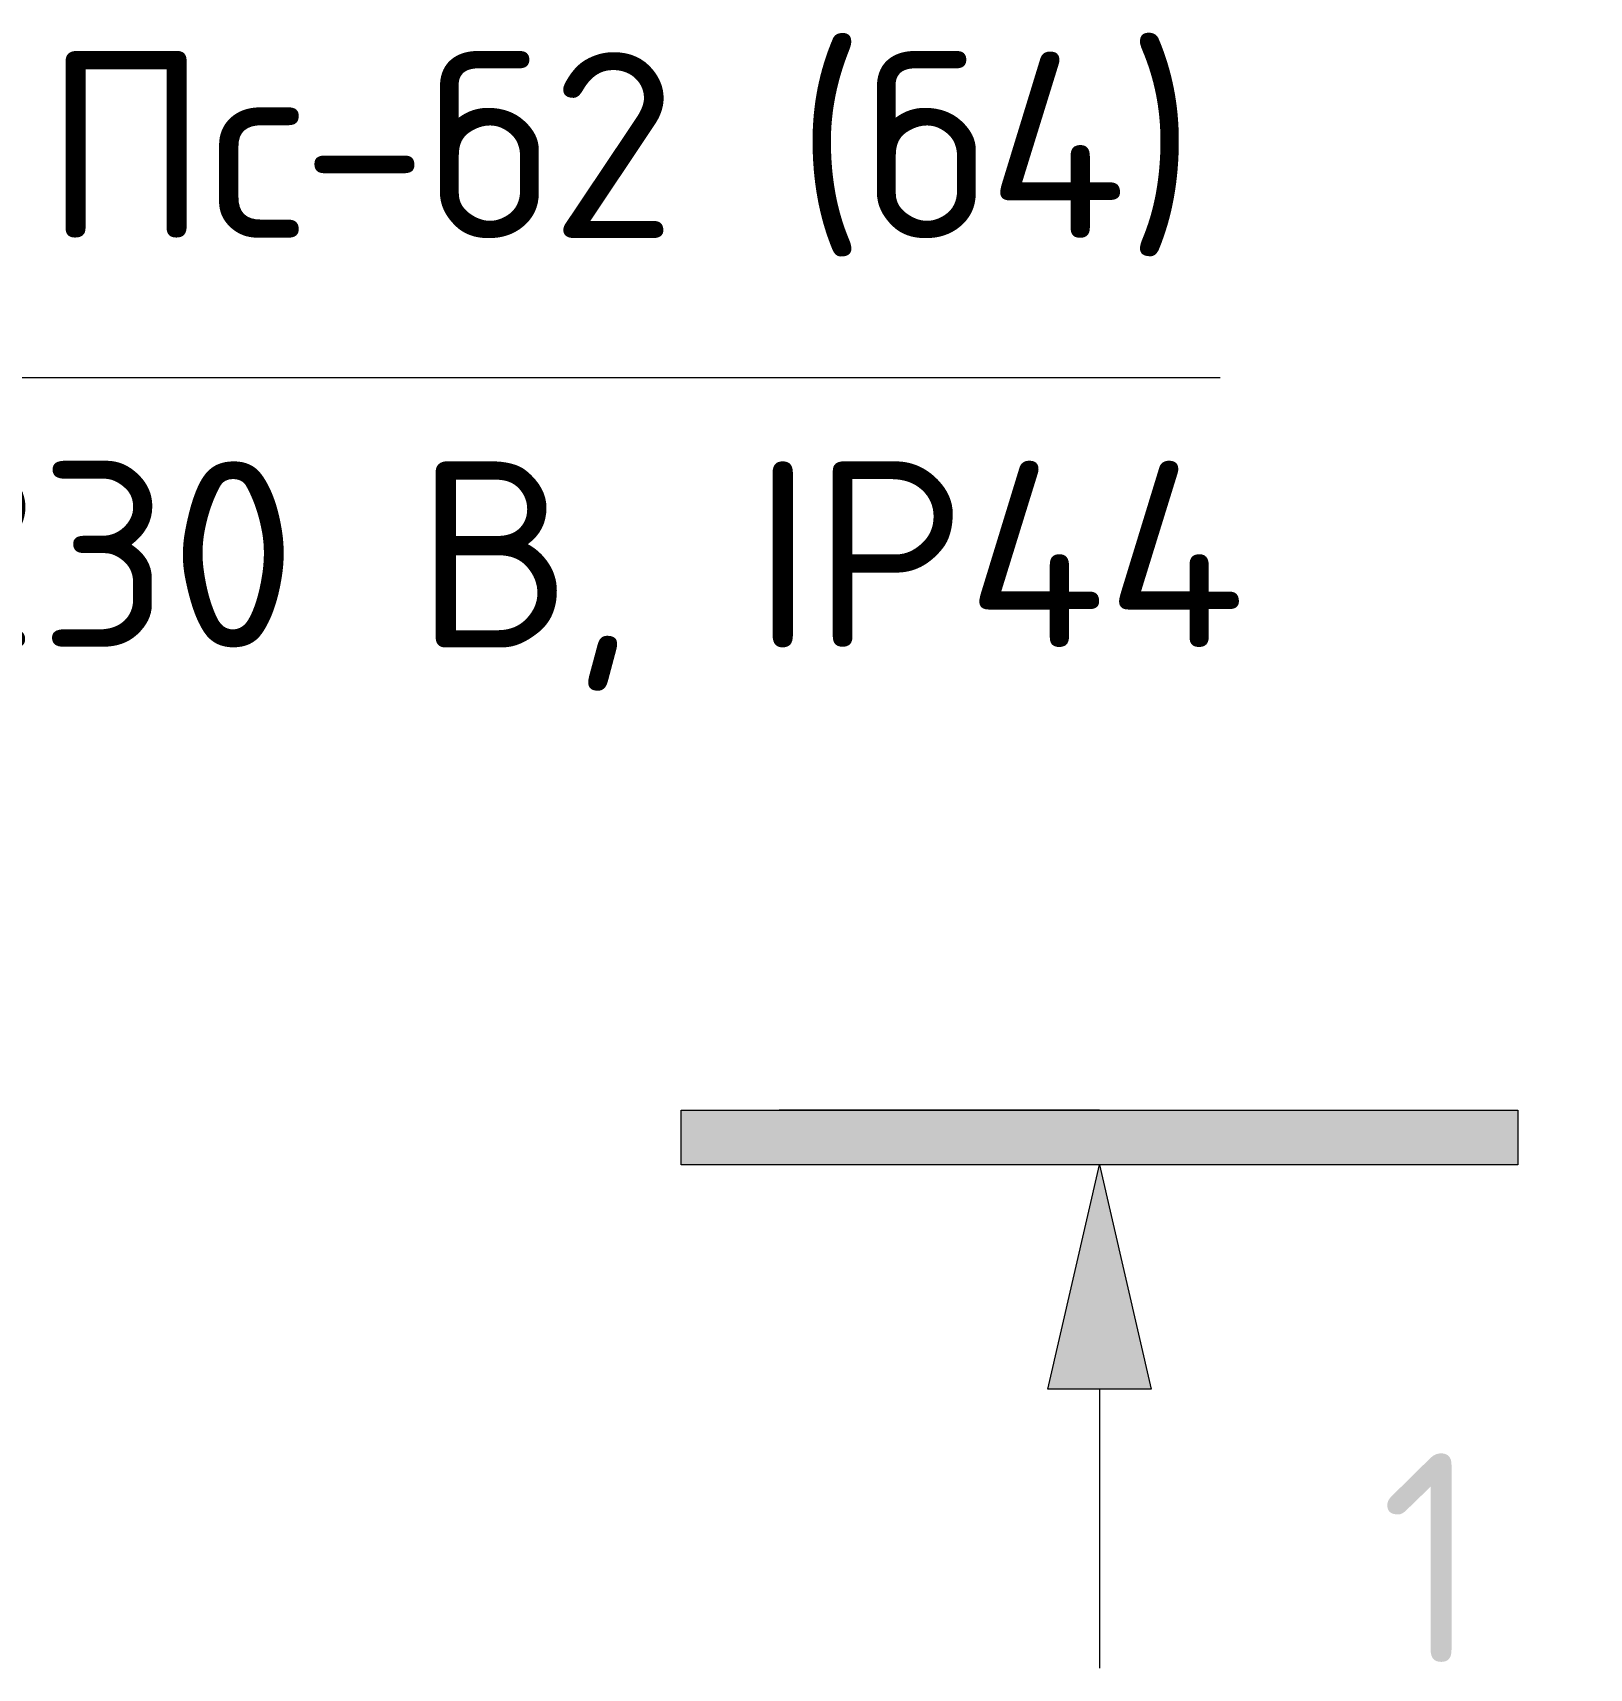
# Model space of a CAD drawing. Header units: millimetres. Extents: x -5016 to 62892, y -6019 to 88916.
# Drawn here: x 16623 to 18297, y 82562 to 84321 of the extents above; entities that cross this region are included whole.
import ezdxf
from ezdxf.enums import TextEntityAlignment as Align

# ---------------------------------------------------------------- set-up
doc = ezdxf.new("R2010")
doc.units = ezdxf.units.MM
for name, color, linetype, lineweight in [('G-ANNO-SYMB', 8, 'Continuous', 13), ('АР_подложка', 8, 'Continuous', 13), ('ОВ_выноски', 7, 'Continuous', 18), ('ОВ_марки', 7, 'Continuous', 18)]:
    doc.layers.add(name, color=color, linetype=linetype, lineweight=lineweight)
doc.styles.add('GOST', font='isocpeur.ttf', dxfattribs={"width": 0.9})
doc.styles.add('GOST Common', font='GOST_Common.ttf', dxfattribs={"height": 300})

# ---------------------------------------------------------------- blocks, each defined once
blk = doc.blocks.new('Разрез - Сверху-1538599-Планировочное решение')
at = {"layer": 'G-ANNO-SYMB', "linetype": 'Continuous'}
for points in [[(-6, 0), (6, 0), (6, -0.784), (-6, -0.784)], [(-0.743, -4), (0, -0.784), (0.743, -4)]]:
    blk.add_hatch(color=256, dxfattribs=at).paths.add_polyline_path(points)
for p, q in [((-6, 0), (-6, -0.784)), ((6, 0), (-6, 0)), ((6, -0.784), (6, 0)), ((-6, -0.784), (6, -0.784)), ((0, -0.784), (-0.743, -4)), ((0.743, -4), (0, -0.784)), ((-0.743, -4), (0.743, -4)), ((0, -4), (0, -8))]:
    blk.add_line(p, q, dxfattribs=at)
blk = doc.blocks.new('АР_bath')
at = {"layer": 'G-ANNO-SYMB', "linetype": 'Continuous'}
blk.add_line((19938.1, 7835.2), (19593.6, 7835.2), dxfattribs=at)
at = {"layer": 'G-ANNO-SYMB', "linetype": 'Continuous', "extrusion": (0, 0, -1), "xscale": 74.99999999999996, "yscale": 74.99999999999996, "zscale": 74.99999999999996}
blk.add_blockref('Разрез - Сверху-1538599-Планировочное решение', (-19938.1, 7835.2), dxfattribs=at)
at = {"layer": 'G-ANNO-SYMB', "linetype": 'Continuous', "insert": (20240, 7466.3), "char_height": 225, "width": 144.304, "attachment_point": 1, "style": 'GOST Common', "bg_fill": 3, "box_fill_scale": 0, "bg_fill_color": 256, "bg_fill_true_color": 256, "bg_fill_transparency": 256}
blk.add_mtext('\\fGOST Common|b0|i0|c204|p34|;1', dxfattribs=at)

msp = doc.modelspace()

# ---------------------------------------------------------------- block references
at = {"layer": 'АР_подложка'}
msp.add_blockref('АР_bath', (-2168, 75327), dxfattribs=at)

# ---------------------------------------------------------------- next in the draw order: wipeouts: each hides what was drawn before it
msp.add_wipeout([(15548, 83610), (17900, 83610), (17900, 84290), (15548, 84290)])

# ---------------------------------------------------------------- next in the draw order: linework, layer by layer
at = {"layer": 'ОВ_выноски'}
msp.add_lwpolyline([(15548, 83950), (17900, 83950)], dxfattribs=at)

# ---------------------------------------------------------------- next in the draw order: texts
at = {"layer": 'ОВ_марки', "style": 'GOST'}
msp.add_text('41. ТЭН Пс-б2 (б4)', height=200, dxfattribs=at).set_placement((15608, 84040), align=Align.BOTTOM_LEFT)
msp.add_text('вывод 230 В, IP44', height=200, dxfattribs=at).set_placement((15608, 83860), align=Align.TOP_LEFT)

doc.saveas('drawing.dxf')
